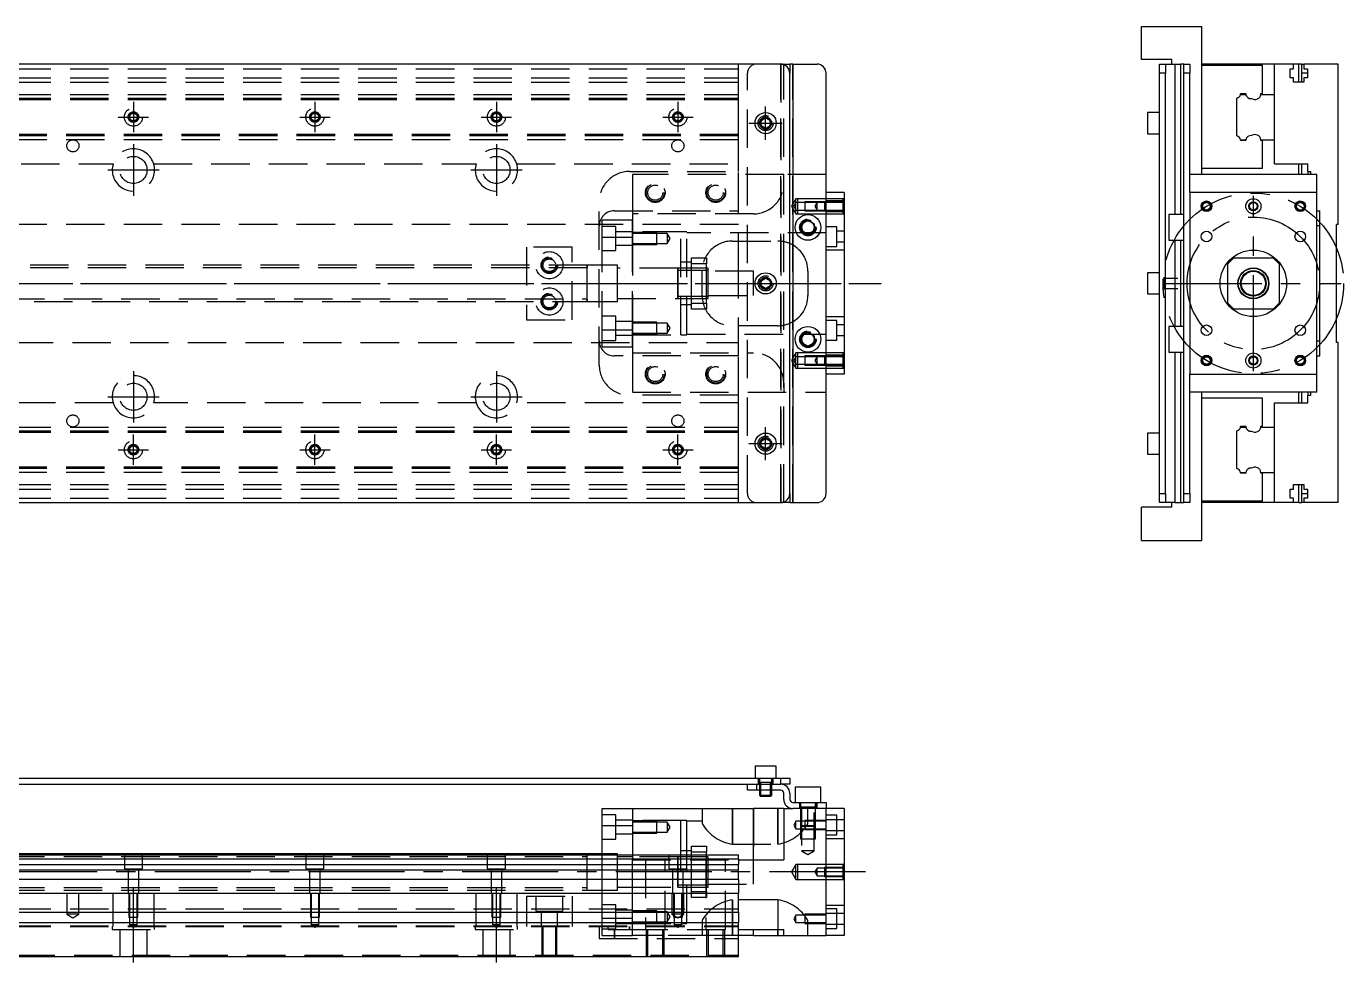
# Model space of a CAD drawing. Extents: x -14 to 857, y -277 to 87.
# Drawn here: x 421.6 to 857.1, y -224.6 to 85 of the extents above; entities that cross this region are included whole.
import ezdxf

# ---------------------------------------------------------------- set-up
doc = ezdxf.new("R2010")
doc.units = 0
doc.linetypes.add('CENTER', pattern=[50.8, 31.75, -6.35, 6.35, -6.35])
doc.linetypes.add('DASHED', pattern=[19.05, 12.7, -6.35])
doc.layers.get('0').update_dxf_attribs({"linetype": 'CONTINUOUS'})
doc.layers.add('CENTER', color=1, linetype='CENTER')

msp = doc.modelspace()

# ---------------------------------------------------------------- linework, layer by layer
at = {"color": 7, "linetype": 'CONTINUOUS'}
for p, q in [((790.25, 74), (790.25, 85)), ((790.25, 85), (810.25, 85)), ((810.25, 36), (810.25, 85)), ((671, 72.5), (3, 72.5)), ((671, 72.5), (674, 72.5)), ((674, 72.5), (674, 69.5)), ((675, 72.5), (674, 72.5)), ((675, 72.5), (675, -72.5)), ((675, 72.5), (683, 72.5)), ((800.25, 74), (790.25, 74)), ((796.25, 72.5), (798.25, 72.5)), ((796.25, 69.5), (796.25, 72.5)), ((798.25, 72.5), (798.25, 69.5)), ((798.25, 72.5), (801.25, 72.5)), ((800.25, 72.5), (800.25, 74)), ((801.25, 72.5), (801.25, 22.75)), ((801.25, 72.5), (803.25, 72.5)), ((803.25, 22.75), (803.25, 72.5)), ((804.25, 72.5), (803.25, 72.5)), ((804.25, 72.5), (806.25, 72.5)), ((804.25, 69.5), (804.25, 72.5)), ((806.25, 72.5), (806.25, 69.5)), ((834.25, 72.5), (810.25, 72.5)), ((830.25, 72), (810.25, 72)), ((830.25, 62.8), (830.25, 72)), ((840.55, 72.5), (834.25, 72.5)), ((834.25, 62.5), (834.25, 72.5)), ((839.4, 71), (840.55, 71)), ((839.4, 68), (839.4, 71)), ((842.25, 72.5), (840.55, 72.5)), ((840.55, 71), (840.55, 72.5)), ((842.25, 66.5), (842.25, 72.5)), ((843.25, 72.5), (842.25, 72.5)), ((843.25, 72.5), (843.95, 72.5)), ((843.25, 69.5), (843.25, 72.5)), ((843.95, 72.5), (843.95, 71)), ((855.25, 72.5), (843.95, 72.5)), ((843.95, 71), (845.1, 71)), ((845.1, 71), (845.1, 68)), ((855.25, 19.5), (855.25, 72.5)), ((674, -69.5), (674, 69.5)), ((686, -69.5), (686, 69.5)), ((798.25, 69.5), (796.25, 69.5)), ((796.25, -69.5), (796.25, 69.5)), ((798.25, -69.5), (798.25, 69.5)), ((806.25, 69.5), (804.25, 69.5)), ((804.25, -69.5), (804.25, 69.5)), ((806.25, 36), (806.25, 69.5)), ((840.55, 68), (839.4, 68)), ((840.55, 66.5), (840.55, 68)), ((843.95, 66.5), (840.55, 66.5)), ((845.1, 69.5), (843.25, 69.5)), ((843.25, 66.5), (843.25, 69.5)), ((843.95, 68), (843.95, 66.5)), ((845.1, 68), (843.95, 68)), ((821.75, 48.752272), (821.75, 61.247728)), ((823.002272, 62.5), (824.77668, 62.5)), ((823.047056, 62.8), (824.75, 62.8)), ((829.727372, 62.5), (834.25, 62.5)), ((829.75, 62.8), (830.25, 62.8)), ((834.25, 47.5), (834.25, 62.5)), ((834.25, 47.5), (834.25, 62.5)), ((664.5, 53.866026), (666, 54.73205)), ((664.5, 52.133974), (664.5, 53.866026)), ((666, 54.73205), (667.5, 53.866026)), ((667.5, 53.866026), (667.5, 52.133974)), ((792.25, 56.5), (792.25, 53)), ((796.25, 56.5), (792.25, 56.5)), ((792.25, 53), (792.25, 49.5)), ((666, 51.26795), (664.5, 52.133974)), ((667.5, 52.133974), (666, 51.26795)), ((792.25, 49.5), (796.25, 49.5)), ((823.002272, 47.5), (824.77668, 47.5)), ((824.75, 47.2), (823.047056, 47.2)), ((829.727372, 47.5), (834.25, 47.5)), ((830.25, 47.2), (829.75, 47.2)), ((830.25, 38), (830.25, 47.2)), ((834.25, 39.5), (834.25, 47.5)), ((834.25, 39.5), (845.25, 39.5)), ((842.25, 36), (842.25, 39.5)), ((843.25, 36), (843.25, 39.5)), ((845.25, 37), (845.25, 39.5)), ((686.005, -36), (686.005, 36)), ((806.25, 30), (806.25, 36)), ((806.25, 30), (806.25, 36)), ((848.25, 36), (806.25, 36)), ((830.25, 38), (810.25, 38)), ((845.25, 37), (846.25, 37)), ((845.25, 37), (845.25, 36)), ((846.25, 36), (846.25, 37)), ((848.25, 30), (848.25, 36)), ((692.005, 30), (686.005, 30)), ((692.005, 30), (692.005, -30)), ((806.25, 30), (806.25, -30)), ((848.25, 30), (806.25, 30)), ((848.25, -30), (848.25, 30)), ((799.25, 22.75), (799.25, 18.5)), ((804.25, 22.75), (799.25, 22.75)), ((848.25, 24), (849.25, 24)), ((849.25, -24), (849.25, 24)), ((678.005, 19.6547), (680.005, 20.809402)), ((678.005, 17.3453), (678.005, 19.6547)), ((680.005, 20.809402), (682.005, 19.6547)), ((682.005, 19.6547), (682.005, 17.3453)), ((799.25, 18.5), (799.25, 14.25)), ((849.25, 19), (848.25, 19)), ((854.75, -19.5), (854.75, 19.5)), ((855.25, 19.5), (854.75, 19.5)), ((680.005, 16.190598), (678.005, 17.3453)), ((682.005, 17.3453), (680.005, 16.190598)), ((799.25, 14.25), (804.25, 14.25)), ((801.25, 14.25), (801.25, -14.25)), ((803.25, -14.25), (803.25, 14.25)), ((820.75, 8.5), (818.75, 6.5)), ((818.75, -6.5), (818.75, 6.5)), ((820.75, 8.5), (833.75, 8.5)), ((835.75, 6.5), (833.75, 8.5)), ((835.75, 6.5), (835.75, -6.5)), ((664.505, 0.866026), (666.005, 1.73205)), ((664.505, -0.866026), (664.505, 0.866026)), ((666.005, 1.73205), (667.505, 0.866026)), ((667.505, 0.866026), (667.505, -0.866026)), ((792.25, 3.5), (792.25, 0)), ((796.25, 3.5), (792.25, 3.5)), ((792.25, 0), (792.25, -3.5)), ((797.65, 2.000006), (797.65, 1.65)), ((797.65, 2.000006), (797.65, 0)), ((797.65, 2.000006), (797.65, -2.000006)), ((797.65, 1.65), (797.65, 0)), ((798.25, 1.65), (797.65, 1.65)), ((797.65, 0), (797.65, -1.415062)), ((800.25, 1.65), (798.25, 1.65)), ((802.25, 1.65), (800.25, 1.65)), ((666.005, -1.73205), (664.505, -0.866026)), ((667.505, -0.866026), (666.005, -1.73205)), ((792.25, -3.5), (796.25, -3.5)), ((797.65, -1.415062), (797.65, -2.000006)), ((797.65, -1.65), (798.25, -1.65)), ((798.25, -1.65), (800.25, -1.65)), ((800.25, -1.65), (802.25, -1.65)), ((818.75, -6.5), (820.75, -8.5)), ((833.75, -8.5), (820.75, -8.5)), ((833.75, -8.5), (835.75, -6.5)), ((678.005, -17.3453), (680.005, -16.190598)), ((678.005, -19.6547), (678.005, -17.3453)), ((680.005, -16.190598), (682.005, -17.3453)), ((682.005, -17.3453), (682.005, -19.6547)), ((799.25, -14.25), (799.25, -18.5)), ((804.25, -14.25), (799.25, -14.25)), ((680.005, -20.809402), (678.005, -19.6547)), ((682.005, -19.6547), (680.005, -20.809402)), ((799.25, -18.5), (799.25, -22.75)), ((848.25, -19), (849.25, -19)), ((855.25, -19.5), (854.75, -19.5)), ((855.25, -72.5), (855.25, -19.5)), ((799.25, -22.75), (804.25, -22.75)), ((801.25, -22.75), (801.25, -72.5)), ((803.25, -72.5), (803.25, -22.75)), ((848.25, -24), (849.25, -24)), ((692.005, -30), (686.005, -30)), ((806.25, -36), (806.25, -30)), ((806.25, -30), (848.25, -30)), ((806.25, -36), (806.25, -30)), ((848.25, -36), (848.25, -30)), ((806.25, -69.5), (806.25, -36)), ((848.25, -36), (806.25, -36)), ((810.25, -85), (810.25, -36)), ((830.25, -38), (810.25, -38)), ((830.25, -47.2), (830.25, -38)), ((842.25, -39.5), (842.25, -36)), ((843.25, -39.5), (843.25, -36)), ((845.25, -36), (845.25, -37)), ((845.25, -37), (846.25, -37)), ((845.25, -39.5), (845.25, -37)), ((846.25, -37), (846.25, -36)), ((834.25, -39.5), (845.25, -39.5)), ((834.25, -47.5), (834.25, -39.5)), ((823.002272, -47.5), (824.77668, -47.5)), ((823.047056, -47.2), (824.75, -47.2)), ((829.727372, -47.5), (834.25, -47.5)), ((829.75, -47.2), (830.25, -47.2)), ((834.25, -62.5), (834.25, -47.5)), ((834.25, -62.5), (834.25, -47.5)), ((664.5, -52.133974), (666, -51.26795)), ((664.5, -53.866026), (664.5, -52.133974)), ((666, -51.26795), (667.5, -52.133974)), ((667.5, -52.133974), (667.5, -53.866026)), ((792.25, -49.5), (792.25, -53)), ((796.25, -49.5), (792.25, -49.5)), ((821.75, -61.247728), (821.75, -48.752272)), ((666, -54.73205), (664.5, -53.866026)), ((667.5, -53.866026), (666, -54.73205)), ((792.25, -53), (792.25, -56.5)), ((792.25, -56.5), (796.25, -56.5)), ((823.002272, -62.5), (824.77668, -62.5)), ((824.75, -62.8), (823.047056, -62.8)), ((829.727372, -62.5), (834.25, -62.5)), ((830.25, -62.8), (829.75, -62.8)), ((830.25, -72), (830.25, -62.8)), ((834.25, -72.5), (834.25, -62.5)), ((674, -69.5), (674, -72.5)), ((796.25, -69.5), (798.25, -69.5)), ((796.25, -72.5), (796.25, -69.5)), ((798.25, -69.5), (798.25, -72.5)), ((804.25, -69.5), (806.25, -69.5)), ((804.25, -72.5), (804.25, -69.5)), ((806.25, -69.5), (806.25, -72.5)), ((839.4, -68), (840.55, -68)), ((839.4, -71), (839.4, -68)), ((840.55, -66.5), (843.95, -66.5)), ((840.55, -68), (840.55, -66.5)), ((842.25, -72.5), (842.25, -66.5)), ((843.25, -69.5), (843.25, -66.5)), ((843.25, -69.5), (845.1, -69.5)), ((843.25, -72.5), (843.25, -69.5)), ((843.95, -66.5), (843.95, -68)), ((843.95, -68), (845.1, -68)), ((845.1, -68), (845.1, -71)), ((3, -72.5), (671, -72.5)), ((674, -72.5), (671, -72.5)), ((674, -72.5), (675, -72.5)), ((675, -72.5), (683, -72.5)), ((790.25, -85), (790.25, -74)), ((800.25, -74), (790.25, -74)), ((798.25, -72.5), (796.25, -72.5)), ((801.25, -72.5), (798.25, -72.5)), ((800.25, -74), (800.25, -72.5)), ((801.25, -72.5), (803.25, -72.5)), ((803.25, -72.5), (804.25, -72.5)), ((806.25, -72.5), (804.25, -72.5)), ((830.25, -72), (810.25, -72)), ((834.25, -72.5), (810.25, -72.5)), ((840.55, -72.5), (834.25, -72.5)), ((840.55, -71), (839.4, -71)), ((840.55, -72.5), (840.55, -71)), ((842.25, -72.5), (840.55, -72.5)), ((842.25, -72.5), (843.25, -72.5)), ((843.95, -72.5), (843.25, -72.5)), ((843.95, -71), (843.95, -72.5)), ((845.1, -71), (843.95, -71)), ((855.25, -72.5), (843.95, -72.5)), ((790.25, -85), (810.25, -85)), ((669.5, -159.63), (662.5, -159.63)), ((662.5, -159.63), (662.5, -163.63)), ((669.5, -163.63), (669.5, -159.63)), ((387, -163.63), (671, -163.63)), ((671, -165.63), (671, -163.63)), ((671, -163.63), (674, -163.63)), ((674, -163.63), (674, -165.63)), ((387, -165.63), (663, -165.63)), ((660, -167.63), (660, -165.63)), ((663, -167.63), (660, -167.63)), ((663, -165.63), (671, -165.63)), ((663, -165.63), (663, -167.63)), ((663, -165.63), (671, -165.63)), ((671, -167.63), (663, -167.63)), ((664, -167.63), (664, -169.28)), ((664, -169.28), (668, -169.28)), ((664, -169.28), (664.35, -169.63)), ((664.35, -167.63), (664.35, -169.63)), ((667.65, -169.63), (664.35, -169.63)), ((667.65, -169.63), (667.65, -167.63)), ((667.65, -169.63), (668, -169.28)), ((668, -169.28), (668, -167.63)), ((674, -165.63), (671, -165.63)), ((672, -170.63), (672, -168.63)), ((674, -168.63), (674, -170.63)), ((684.25, -166.63), (675.75, -166.63)), ((675.75, -166.63), (675.75, -171.63)), ((684.25, -171.63), (684.25, -166.63)), ((612, -179.30029), (612, -173.63)), ((612, -173.63), (622, -173.63)), ((622, -173.63), (662, -173.63)), ((622, -173.63), (622, -189.13)), ((662, -190.63), (662, -173.63)), ((672, -173.63), (662, -173.63)), ((672, -173.63), (675, -173.63)), ((672, -173.63), (672, -190.63)), ((675, -171.63), (683, -171.63)), ((683, -173.63), (675, -173.63)), ((683, -173.63), (683, -171.63)), ((683, -171.63), (686, -171.63)), ((686, -173.63), (683, -173.63)), ((686, -171.63), (686, -173.63)), ((692, -173.63), (686, -173.63)), ((686, -215.63), (686, -173.63)), ((692, -173.63), (692, -215.63)), ((612, -179.30029), (622, -179.30029)), ((612, -189.13), (612, -179.30029)), ((607, -188.63), (382.5, -188.63)), ((657, -189.13), (382.5, -189.13)), ((657, -190.382272), (382.5, -190.382272)), ((607, -189.128756), (607, -188.63)), ((612, -188.63), (607, -188.63)), ((637, -194.63), (637, -189.629994)), ((637, -199.630006), (637, -189.629994)), ((637, -190.38), (637, -190.63)), ((638, -190.38), (637, -190.38)), ((637, -190.63), (637, -198.88)), ((641.5, -190.38), (638, -190.38)), ((646.5, -190.38), (641.5, -190.38)), ((647, -190.38), (646.5, -190.38)), ((657, -190.382272), (657, -189.13)), ((657, -190.382272), (657, -192.15668)), ((657, -190.63), (672, -190.63)), ((382.5, -192.15668), (657, -192.15668)), ((657, -194.053076), (382.5, -194.053076)), ((657, -194.053076), (657, -192.15668)), ((657, -197.107372), (657, -194.053076)), ((657, -197.107372), (382.5, -197.107372)), ((637, -199.630006), (637, -198.88)), ((637, -198.88), (647, -198.88)), ((657, -197.107372), (657, -201.63)), ((17, -201.63), (657, -201.63)), ((657, -207.93), (657, -201.63)), ((17, -207.93), (657, -207.93)), ((657, -207.93), (657, -211.33)), ((17, -211.33), (657, -211.33)), ((657, -222.63), (657, -211.33)), ((657, -213.63), (672, -213.63)), ((662, -215.63), (657, -215.63)), ((662, -215.63), (662, -213.63)), ((662, -215.63), (672, -215.63)), ((672, -215.63), (672, -213.63)), ((672, -215.63), (686, -215.63)), ((692, -215.63), (686, -215.63)), ((17, -222.63), (657, -222.63))]:
    msp.add_line(p, q, dxfattribs=at)
at = {"color": 3, "linetype": 'DASHED'}
for p, q in [((17, 71), (657, 71)), ((657, 62.5), (657, 72.5)), ((671, -72.5), (671, 72.5)), ((671, 72.5), (671, -72.5)), ((672, -72.5), (672, 72.5)), ((675, -72.5), (675, 72.5)), ((17, 68), (657, 68)), ((17, 66.5), (657, 66.5)), ((660, -69.5), (660, 69.5)), ((17, 62.5), (657, 62.5)), ((17, 61.247728), (657, 61.247728)), ((17, 61.1147), (657, 61.1147)), ((17, 61.1), (657, 61.1)), ((657, 61.247728), (657, 62.5)), ((657, 48.752272), (657, 61.247728)), ((17, 60.8), (657, 60.8)), ((664, 53), (664.030168, 53.346066)), ((657, 49.2), (17, 49.2)), ((657, 48.9), (17, 48.9)), ((657, 48.8853), (17, 48.8853)), ((657, 48.752272), (17, 48.752272)), ((657, 47.5), (657, 48.752272)), ((657, 47.5), (17, 47.5)), ((657, 39.5), (657, 47.5)), ((343.708204, 39.5), (450.291796, 39.5)), ((463.708204, 39.5), (570.291796, 39.5)), ((583.708204, 39.5), (657, 39.5)), ((657, 37), (657, 39.5)), ((621.005, 37), (657.005, 37)), ((622.005, 36), (622.005, 23)), ((672.005, 36), (622.005, 36)), ((657.005, 24), (657.005, 37)), ((686.005, 36), (672.005, 36)), ((672.005, 33), (672.005, 36)), ((611.005, -27), (611.005, 27)), ((676.005, 28), (674.561624, 25.5)), ((676.005, 26.75), (675.283312, 25.5)), ((676.005, 26.75), (676.005, 28)), ((676.505, 28), (676.005, 28)), ((676.005, 24.25), (676.005, 26.75)), ((679.005, 26.75), (676.005, 26.75)), ((676.505, 28), (676.505, 23)), ((686.005, 28), (676.505, 28)), ((679.005, 26.999994), (679.005, 24.000006)), ((686.005, 26.999994), (679.005, 26.999994)), ((686.005, 26.75), (679.005, 26.75)), ((683.005, 26.75), (682.283312, 25.5)), ((683.005, 24.25), (683.005, 26.75)), ((685.505, 26.999994), (685.505, 24.000006)), ((691.505, 28), (686.005, 28)), ((692.005, 27.25), (686.005, 27.25)), ((691.505, 26.999994), (686.005, 26.999994)), ((691.505, 26.75), (686.005, 26.75)), ((691.505, 28), (691.505, 23)), ((692.005, 28), (691.505, 28)), ((616.005, 24), (657.005, 24)), ((622.005, 23), (622.005, 15.32971)), ((662.005, 23), (622.005, 23)), ((657.005, 4), (657.005, 24)), ((674.561624, 25.5), (676.005, 23)), ((675.283312, 25.5), (676.005, 24.25)), ((676.005, 23), (676.005, 24.25)), ((676.005, 24.25), (679.005, 24.25)), ((676.005, 23), (676.505, 23)), ((676.505, 23), (686.005, 23)), ((679.005, 24.25), (686.005, 24.25)), ((679.005, 24.000006), (686.005, 24.000006)), ((682.283312, 25.5), (683.005, 24.25)), ((686.005, 24.25), (691.505, 24.25)), ((686.005, 24.000006), (691.505, 24.000006)), ((686.005, 23.75), (692.005, 23.75)), ((686.005, 23), (691.505, 23)), ((691.505, 23), (692.005, 23)), ((657, 19.5), (93.969694, 19.5)), ((612.005, 21), (622.005, 21)), ((612.005, 15.32971), (612.005, 21)), ((616.505, 18.849242), (612.005, 18.849242)), ((616.505, 10.849242), (616.505, 18.849242)), ((622.005, 15.32971), (622.005, 21)), ((682.488582, 18.786038), (682.505, 18.5)), ((689.505, 18.75), (686.005, 18.75)), ((689.505, 12.25), (689.505, 18.75)), ((612.005, 15.32971), (622.005, 15.32971)), ((612.005, -15.32971), (612.005, 15.32971)), ((622.005, 17.099242), (616.505, 17.099242)), ((638.005, 17), (622.005, 17)), ((638.005, 17), (622.005, 17)), ((630.005, 16.849238), (622.005, 16.849238)), ((630.005, 16.499242), (622.005, 16.499242)), ((622.005, -15.32971), (622.005, 15.32971)), ((622.005, 15.32971), (622.005, -15.32971)), ((622.005, 13.199242), (630.005, 13.199242)), ((630.005, 12.849248), (630.005, 16.849238)), ((633.505, 16.499242), (630.005, 16.499242)), ((630.005, 13.199242), (633.505, 13.199242)), ((633.505, 16.499242), (633.505, 13.199242)), ((634.457628, 14.849242), (633.505, 16.499242)), ((633.505, 13.199242), (634.457628, 14.849242)), ((638.005, -17), (638.005, 17)), ((640.005, 17), (638.005, 17)), ((640.005, -17), (640.005, 17)), ((686.005, 16.75), (640.005, 16.75)), ((655.005, 14), (670.005, 14)), ((692.005, 17.25), (689.505, 17.25)), ((689.505, 13.75), (692.005, 13.75)), ((602, 12), (587, 12)), ((587, 12), (587, -12)), ((602, -12), (602, 12)), ((612.005, 10.849242), (616.505, 10.849242)), ((616.505, 12.599242), (622.005, 12.599242)), ((622.005, 12.849248), (630.005, 12.849248)), ((686.005, 12.25), (689.505, 12.25)), ((692.005, 11), (686.005, 11)), ((607, 5.125), (72, 5.125)), ((607.005, 6), (367, 6)), ((607.005, -5.999164), (607.005, 6)), ((607.005, 6), (607.005, 5.325218)), ((617.005, 6), (607.005, 6)), ((617.005, -6), (617.005, 6)), ((637, 5), (617.005, 5)), ((637.01, 5), (617.005, 5)), ((637.01, 5), (637, 5)), ((646.505, 5), (637, 5)), ((637.005, -5.000006), (637.005, 5.000006)), ((637.005, 4.25), (637.005, 5.000006)), ((637.005, 4.43509), (637.005, 5)), ((637.005, 5), (637.005, 4.435078)), ((637.005, 4.435078), (637.005, -4.435962)), ((646.505, 5), (637.01, 5)), ((641.505, 7), (638.005, 7)), ((641.505, 8.5), (646.505, 8.5)), ((641.505, 6.5), (641.505, 8.5)), ((641.505, -6.5), (641.505, 6.5)), ((646.505, 6.5), (641.505, 6.5)), ((646.505, 8.5), (646.505, 6.5)), ((646.505, -6.5), (646.505, 6.5)), ((647.005, 5), (646.505, 5)), ((647.005, 0), (647.005, 5)), ((637.005, 4.25), (637.005, -4.25)), ((647.005, 4.25), (637.005, 4.25)), ((645.005, -4), (645.005, 4)), ((662.005, 4), (647.005, 4)), ((647.005, -5), (647.005, 0)), ((657.005, -4), (657.005, 4)), ((662.005, 0), (662.005, 4)), ((662.005, -4), (662.005, 0)), ((664.005, 0), (664.028172, 0.30356)), ((680.005, 4), (680.005, -4)), ((637.005, -5.000006), (637.005, -4.25)), ((637.005, -4.25), (647.005, -4.25)), ((647.005, -4), (662.005, -4)), ((657.005, -24), (657.005, -4)), ((72, -5.125), (607, -5.125)), ((367, -6), (607.005, -6)), ((607, -6), (617.005, -6)), ((607.005, -5.326228), (607.005, -6)), ((607.005, -6), (607.005, -5.999164)), ((617.005, -5), (637, -5)), ((617.005, -5), (637.01, -5)), ((637, -5), (637.01, -5)), ((637, -5), (646.505, -5)), ((637.005, -5), (637.005, -4.435962)), ((637.005, -4.435962), (637.005, -5)), ((637.01, -5), (646.505, -5)), ((638.005, -7), (641.505, -7)), ((641.505, -6.5), (646.505, -6.5)), ((641.505, -8.5), (641.505, -6.5)), ((646.505, -8.5), (641.505, -8.5)), ((646.505, -5), (647.005, -5)), ((646.505, -6.5), (646.505, -8.5)), ((587, -12), (602, -12)), ((616.505, -10.849242), (612.005, -10.849242)), ((616.505, -18.849242), (616.505, -10.849242)), ((622.005, -12.599242), (616.505, -12.599242)), ((630.005, -12.849248), (622.005, -12.849248)), ((630.005, -16.849238), (630.005, -12.849248)), ((686.005, -11), (692.005, -11)), ((689.505, -12.25), (686.005, -12.25)), ((689.505, -18.75), (689.505, -12.25)), ((612.005, -15.32971), (622.005, -15.32971)), ((612.005, -21), (612.005, -15.32971)), ((616.505, -17.099242), (622.005, -17.099242)), ((630.005, -13.199242), (622.005, -13.199242)), ((622.005, -21), (622.005, -15.32971)), ((622.005, -15.32971), (622.005, -23)), ((622.005, -16.499242), (630.005, -16.499242)), ((622.005, -16.849238), (630.005, -16.849238)), ((622.005, -17), (638.005, -17)), ((622.005, -17), (638.005, -17)), ((633.505, -13.199242), (630.005, -13.199242)), ((630.005, -16.499242), (633.505, -16.499242)), ((633.505, -13.199242), (633.505, -16.499242)), ((634.457628, -14.849242), (633.505, -13.199242)), ((633.505, -16.499242), (634.457628, -14.849242)), ((638.005, -17), (640.005, -17)), ((640.005, -16.75), (686.005, -16.75)), ((670.005, -14), (655.005, -14)), ((692.005, -13.75), (689.505, -13.75)), ((689.505, -17.25), (692.005, -17.25)), ((93.969694, -19.5), (657, -19.5)), ((612.005, -18.849242), (616.505, -18.849242)), ((612.005, -21), (622.005, -21)), ((682.488582, -18.213962), (682.505, -18.5)), ((686.005, -18.75), (689.505, -18.75)), ((657.005, -24), (616.005, -24)), ((622.005, -23), (662.005, -23)), ((622.005, -23), (622.005, -36)), ((657.005, -37), (657.005, -24)), ((676.005, -23), (674.561624, -25.5)), ((674.561624, -25.5), (676.005, -28)), ((676.005, -24.25), (675.283312, -25.5)), ((675.283312, -25.5), (676.005, -26.75)), ((676.005, -24.25), (676.005, -23)), ((676.505, -23), (676.005, -23)), ((676.005, -26.75), (676.005, -24.25)), ((679.005, -24.25), (676.005, -24.25)), ((676.505, -23), (676.505, -28)), ((686.005, -23), (676.505, -23)), ((679.005, -24.000006), (679.005, -26.999994)), ((686.005, -24.000006), (679.005, -24.000006)), ((686.005, -24.25), (679.005, -24.25)), ((683.005, -24.25), (682.283312, -25.5)), ((682.283312, -25.5), (683.005, -26.75)), ((683.005, -26.75), (683.005, -24.25)), ((685.505, -24.000006), (685.505, -26.999994)), ((691.505, -23), (686.005, -23)), ((692.005, -23.75), (686.005, -23.75)), ((691.505, -24.000006), (686.005, -24.000006)), ((691.505, -24.25), (686.005, -24.25)), ((691.505, -23), (691.505, -28)), ((692.005, -23), (691.505, -23)), ((676.005, -28), (676.005, -26.75)), ((676.005, -26.75), (679.005, -26.75)), ((676.005, -28), (676.505, -28)), ((676.505, -28), (686.005, -28)), ((679.005, -26.75), (686.005, -26.75)), ((679.005, -26.999994), (686.005, -26.999994)), ((686.005, -26.75), (691.505, -26.75)), ((686.005, -26.999994), (691.505, -26.999994)), ((686.005, -27.25), (692.005, -27.25)), ((686.005, -28), (691.505, -28)), ((691.505, -28), (692.005, -28)), ((672.005, -33), (672.005, -36)), ((657.005, -37), (621.005, -37)), ((622.005, -36), (686.005, -36)), ((657, -39.5), (657, -37)), ((450.291796, -39.5), (343.708204, -39.5)), ((570.291796, -39.5), (463.708204, -39.5)), ((657, -39.5), (583.708204, -39.5)), ((657, -47.5), (657, -39.5)), ((17, -47.5), (657, -47.5)), ((657, -48.752272), (657, -47.5)), ((17, -48.752272), (657, -48.752272)), ((17, -48.8853), (657, -48.8853)), ((17, -48.9), (657, -48.9)), ((17, -49.2), (657, -49.2)), ((657, -61.247728), (657, -48.752272)), ((667.973226, -52.673844), (668, -53)), ((657, -60.8), (17, -60.8)), ((657, -61.1), (17, -61.1)), ((657, -61.1147), (17, -61.1147)), ((657, -61.247728), (17, -61.247728)), ((657, -62.5), (17, -62.5)), ((657, -62.5), (657, -61.247728)), ((657, -72.5), (657, -62.5)), ((17, -66.5), (657, -66.5)), ((17, -68), (657, -68)), ((17, -71), (657, -71)), ((663.5, -163.63), (663.5, -165.63)), ((668.000006, -165.03), (663.999994, -165.03)), ((664, -163.63), (664, -167.63)), ((664.35, -165.03), (664.35, -167.63)), ((667.65, -167.63), (667.65, -165.03)), ((668, -167.63), (668, -163.63)), ((668.5, -165.63), (668.5, -163.63)), ((664.000006, -165.63), (664.000006, -167.63)), ((667.999994, -167.63), (667.999994, -165.63)), ((645, -173.63), (645, -178.364622)), ((655, -185.434212), (655, -173.63)), ((655, -173.63), (655, -185.434212)), ((662, -173.63), (662, -190.63)), ((670, -173.63), (670, -185.434212)), ((670, -185.434212), (670, -173.63)), ((677.25, -171.63), (677.25, -173.63)), ((682.500006, -173.23), (677.499994, -173.23)), ((677.500006, -171.63), (677.500006, -183.63)), ((677.9, -173.23), (677.9, -187.63)), ((680, -178.364622), (680, -173.63)), ((682.1, -187.63), (682.1, -173.23)), ((682.499994, -183.63), (682.499994, -171.63)), ((682.75, -173.63), (682.75, -171.63)), ((616.5, -175.780758), (612, -175.780758)), ((616.5, -183.780758), (616.5, -175.780758)), ((622, -177.530758), (616.5, -177.530758)), ((638, -177.63), (622, -177.63)), ((630, -177.780762), (622, -177.780762)), ((630, -178.130758), (622, -178.130758)), ((630, -181.780752), (630, -177.780762)), ((633.5, -178.130758), (630, -178.130758)), ((633.5, -178.130758), (633.5, -181.430758)), ((634.452628, -179.780758), (633.5, -178.130758)), ((638, -189.13), (638, -177.63)), ((640, -177.63), (638, -177.63)), ((640, -189.13), (640, -177.63)), ((645, -177.88), (640, -177.88)), ((645, -178.364622), (645.03311, -178.586202)), ((676, -177.88), (675.278312, -179.13)), ((676, -180.38), (676, -177.88)), ((679, -177.88), (676, -177.88)), ((679, -177.630006), (679, -180.629994)), ((686, -177.630006), (679, -177.630006)), ((686, -177.88), (679, -177.88)), ((679.9594, -178.612522), (680, -178.364622)), ((689.5, -175.88), (686, -175.88)), ((692, -177.38), (686, -177.38)), ((689.5, -182.38), (689.5, -175.88)), ((616.5, -182.030758), (622, -182.030758)), ((622, -181.430758), (630, -181.430758)), ((622, -181.780752), (630, -181.780752)), ((630, -181.430758), (633.5, -181.430758)), ((633.5, -181.430758), (634.452628, -179.780758)), ((645.03311, -178.586202), (645.13006, -178.84654)), ((675.278312, -179.13), (676, -180.38)), ((676, -180.38), (679, -180.38)), ((677.5, -179.23), (679, -179.23)), ((677.5, -179.23), (677.9, -179.63)), ((679, -179.63), (677.9, -179.63)), ((679, -179.23), (682.5, -179.23)), ((682.1, -179.63), (679, -179.63)), ((679, -180.38), (686, -180.38)), ((679, -180.629994), (686, -180.629994)), ((679.840926, -178.907602), (679.9594, -178.612522)), ((682.1, -179.63), (682.5, -179.23)), ((686, -180.88), (692, -180.88)), ((686, -182.38), (689.5, -182.38)), ((612, -183.780758), (616.5, -183.780758)), ((641.5, -186.13), (646.5, -186.13)), ((641.5, -188.13), (641.5, -186.13)), ((646.5, -186.13), (646.5, -188.13)), ((655, -185.434212), (670, -185.434212)), ((677.500006, -183.63), (682.499994, -183.63)), ((692, -183.63), (686, -183.63)), ((72, -189.505), (607, -189.505)), ((454, -189.13), (454, -193.63)), ((460, -193.63), (460, -189.13)), ((514, -189.13), (514, -193.63)), ((520, -193.63), (520, -189.13)), ((574, -189.13), (574, -193.63)), ((580, -193.63), (580, -189.13)), ((607, -188.63), (607, -189.304782)), ((607, -194.429962), (607, -189.128756)), ((617, -188.63), (612, -188.63)), ((612, -201.63), (612, -189.13)), ((617, -189.13), (617, -188.63)), ((617, -194.63), (617, -189.13)), ((622, -189.63), (617, -189.63)), ((622, -189.13), (622, -190.63)), ((637.005, -189.63), (622, -189.63)), ((622, -190.63), (657, -190.63)), ((622, -201.63), (622, -190.63)), ((626.25, -190.63), (626.25, -213.63)), ((632.75, -213.63), (632.75, -190.63)), ((634, -189.13), (634, -193.63)), ((638, -189.63), (636.995, -189.63)), ((637, -189.63), (637, -190.194922)), ((637, -190.19491), (637, -189.63)), ((637, -190.194922), (637, -190.629226)), ((637, -190.629226), (637, -194.429974)), ((641.5, -187.63), (638, -187.63)), ((638, -190.63), (638, -189.13)), ((641.5, -189.63), (638, -189.63)), ((638, -194.63), (638, -190.63)), ((640, -193.63), (640, -189.13)), ((640, -193.63), (640, -189.13)), ((646.5, -188.13), (641.5, -188.13)), ((641.5, -189.13), (641.5, -188.13)), ((641.5, -190.63), (641.5, -189.13)), ((646.5, -189.63), (641.5, -189.63)), ((641.5, -201.13), (641.5, -190.63)), ((646.25, -190.63), (646.25, -213.63)), ((646.5, -189.13), (646.5, -188.13)), ((646.5, -190.63), (646.5, -189.13)), ((647, -189.63), (646.5, -189.63)), ((646.5, -201.13), (646.5, -190.63)), ((647, -190.63), (647, -189.63)), ((647, -199.63), (647, -190.63)), ((652.75, -213.63), (652.75, -190.63)), ((662, -198.63), (662, -190.63)), ((680, -187.63), (677.9, -187.63)), ((677.9, -187.63), (680, -188.842436)), ((682.1, -187.63), (680, -187.63)), ((680, -188.842436), (682.1, -187.63)), ((454, -193.63), (460, -193.63)), ((455.25, -193.63), (455.25, -201.63)), ((458.75, -201.63), (458.75, -193.63)), ((514, -193.63), (520, -193.63)), ((515.25, -193.63), (515.25, -201.63)), ((518.75, -201.63), (518.75, -193.63)), ((574, -193.63), (580, -193.63)), ((575.25, -193.63), (575.25, -201.63)), ((578.75, -201.63), (578.75, -193.63)), ((607, -200.629164), (607, -194.429962)), ((617, -200.63), (617, -194.63)), ((634, -193.63), (640, -193.63)), ((635.25, -193.63), (635.25, -201.63)), ((637, -194.429974), (637, -199.065962)), ((638.75, -201.63), (638.75, -193.63)), ((640, -194.63), (640, -193.63)), ((640, -211.63), (640, -194.63)), ((676, -192.13), (674.556624, -194.63)), ((674.556624, -194.63), (676, -197.13)), ((676, -197.13), (676, -192.13)), ((676.5, -192.13), (676, -192.13)), ((676.5, -192.13), (676.5, -197.13)), ((686, -192.13), (676.5, -192.13)), ((683, -193.38), (682.278312, -194.63)), ((682.278312, -194.63), (683, -195.88)), ((683, -195.88), (683, -193.38)), ((685.5, -193.38), (683, -193.38)), ((683, -195.88), (685.5, -195.88)), ((685.5, -193.130006), (685.5, -196.129994)), ((686, -193.130006), (685.5, -193.130006)), ((691.5, -193.38), (685.5, -193.38)), ((685.5, -195.88), (691.5, -195.88)), ((691.5, -192.13), (686, -192.13)), ((691.5, -193.130006), (686, -193.130006)), ((691.5, -192.13), (691.5, -197.13)), ((692, -192.13), (691.5, -192.13)), ((72, -199.755), (607, -199.755)), ((617, -199.63), (622, -199.63)), ((622, -199.63), (637.005, -199.63)), ((636.995, -199.63), (646.5, -199.63)), ((637, -199.63), (637, -199.065962)), ((637, -199.065962), (637, -199.63)), ((637.005, -199.63), (646.5, -199.63)), ((646.5, -199.63), (647, -199.63)), ((647, -198.63), (662, -198.63)), ((676, -197.13), (676.5, -197.13)), ((676.5, -197.13), (686, -197.13)), ((685.5, -196.129994), (686, -196.129994)), ((686, -196.129994), (691.5, -196.129994)), ((686, -197.13), (691.5, -197.13)), ((691.5, -197.13), (692, -197.13)), ((72, -200.63), (607, -200.63)), ((435, -201.63), (435, -208.63)), ((439, -208.63), (439, -201.63)), ((450.291796, -212.63), (450.291796, -201.63)), ((455.500006, -201.63), (455.500006, -207.93)), ((455.75, -201.63), (455.75, -209.63)), ((458.25, -209.63), (458.25, -201.63)), ((458.499994, -207.93), (458.499994, -201.63)), ((463.708204, -201.63), (463.708204, -212.63)), ((515.500006, -201.63), (515.500006, -207.93)), ((515.75, -201.63), (515.75, -209.63)), ((518.25, -209.63), (518.25, -201.63)), ((518.499994, -207.93), (518.499994, -201.63)), ((570.291796, -212.63), (570.291796, -201.63)), ((575.500006, -201.63), (575.500006, -207.93)), ((575.75, -201.63), (575.75, -209.63)), ((578.25, -209.63), (578.25, -201.63)), ((578.499994, -207.93), (578.499994, -201.63)), ((583.708204, -201.63), (583.708204, -212.63)), ((587, -202.63), (602, -202.63)), ((587, -202.63), (587, -207.93)), ((590, -202.63), (590, -207.63)), ((599, -207.63), (599, -202.63)), ((602, -202.63), (602, -207.93)), ((607, -200.63), (612, -200.63)), ((612, -200.63), (617, -200.63)), ((612, -207.93), (612, -201.63)), ((622, -207.93), (622, -201.63)), ((635, -201.63), (635, -208.63)), ((635.500006, -201.63), (635.500006, -207.93)), ((635.75, -201.63), (635.75, -209.63)), ((638.25, -209.63), (638.25, -201.63)), ((638.499994, -207.93), (638.499994, -201.63)), ((639, -208.63), (639, -201.63)), ((641.5, -201.13), (646.5, -201.13)), ((641.5, -203.13), (641.5, -201.13)), ((646.5, -203.13), (641.5, -203.13)), ((646.5, -201.13), (646.5, -203.13)), ((670, -203.825788), (655, -203.825788)), ((655, -215.63), (655, -203.825788)), ((655, -203.825788), (655, -211.33)), ((670, -203.825788), (670, -215.63)), ((17, -206.78), (657, -206.78)), ((439, -208.63), (435, -208.63)), ((435, -208.63), (437, -209.7847)), ((437, -209.7847), (439, -208.63)), ((455.500006, -207.93), (455.500006, -209.63)), ((458.499994, -209.63), (458.499994, -207.93)), ((515.500006, -207.93), (515.500006, -209.63)), ((518.499994, -209.63), (518.499994, -207.93)), ((575.500006, -207.93), (575.500006, -209.63)), ((578.499994, -209.63), (578.499994, -207.93)), ((587, -207.93), (587, -211.33)), ((590, -207.63), (599, -207.63)), ((591.75, -207.63), (591.75, -212.63)), ((597.25, -212.63), (597.25, -207.63)), ((602, -207.93), (602, -211.33)), ((616.5, -205.479242), (612, -205.479242)), ((612, -209.95971), (612, -207.93)), ((616.5, -213.479242), (616.5, -205.479242)), ((622, -207.229242), (616.5, -207.229242)), ((630, -207.479248), (622, -207.479248)), ((630, -207.829242), (622, -207.829242)), ((622, -211.33), (622, -207.93)), ((630, -211.33), (630, -207.479248)), ((633.5, -207.829242), (630, -207.829242)), ((633.5, -207.829242), (633.5, -211.129242)), ((634.452628, -209.479242), (633.5, -207.829242)), ((639, -208.63), (635, -208.63)), ((635, -208.63), (637, -209.7847)), ((635.500006, -207.93), (635.500006, -209.63)), ((637, -209.7847), (639, -208.63)), ((638.499994, -209.63), (638.499994, -207.93)), ((676, -208.88), (675.278312, -210.13)), ((676, -211.38), (676, -208.88)), ((679, -208.88), (676, -208.88)), ((679, -208.630006), (679, -211.629994)), ((686, -208.630006), (679, -208.630006)), ((686, -208.88), (679, -208.88)), ((686, -205.63), (692, -205.63)), ((689.5, -206.88), (686, -206.88)), ((692, -208.38), (686, -208.38)), ((689.5, -213.38), (689.5, -206.88)), ((17, -212.48), (657, -212.48)), ((17, -212.63), (657, -212.63)), ((450, -212.63), (450, -213.63)), ((455.500006, -209.63), (458.499994, -209.63)), ((455.75, -209.63), (455.75, -212.13)), ((458.25, -212.13), (455.75, -212.13)), ((455.75, -212.13), (457, -212.851688)), ((457, -212.851688), (458.25, -212.13)), ((458.25, -212.13), (458.25, -209.63)), ((464, -213.63), (464, -212.63)), ((515.500006, -209.63), (518.499994, -209.63)), ((515.75, -209.63), (515.75, -212.13)), ((518.25, -212.13), (515.75, -212.13)), ((515.75, -212.13), (517, -212.851688)), ((517, -212.851688), (518.25, -212.13)), ((518.25, -212.13), (518.25, -209.63)), ((570, -212.63), (570, -213.63)), ((575.500006, -209.63), (578.499994, -209.63)), ((575.75, -209.63), (575.75, -212.13)), ((578.25, -212.13), (575.75, -212.13)), ((575.75, -212.13), (577, -212.851688)), ((577, -212.851688), (578.25, -212.13)), ((578.25, -212.13), (578.25, -209.63)), ((584, -213.63), (584, -212.63)), ((587, -211.33), (587, -212.63)), ((592.000006, -212.63), (592.000006, -222.13)), ((592.4, -212.63), (592.4, -222.13)), ((596.6, -222.13), (596.6, -212.63)), ((596.999994, -222.13), (596.999994, -212.63)), ((602, -211.33), (602, -212.63)), ((611, -212.63), (611, -213.63)), ((612, -209.95971), (622, -209.95971)), ((612, -211.33), (612, -209.95971)), ((612, -212.63), (612, -211.33)), ((612, -215.63), (612, -212.63)), ((614, -213.63), (614, -212.63)), ((616.5, -211.729242), (622, -211.729242)), ((621, -213.63), (621, -212.63)), ((621, -212.63), (621, -213.63)), ((622, -211.129242), (630, -211.129242)), ((622, -213.63), (622, -211.33)), ((622, -211.479238), (630, -211.479238)), ((622, -211.63), (638, -211.63)), ((630, -211.129242), (633.5, -211.129242)), ((630, -211.479238), (630, -211.33)), ((633.5, -211.129242), (634.452628, -209.479242)), ((635.500006, -209.63), (638.499994, -209.63)), ((635.75, -209.63), (635.75, -212.13)), ((638.25, -212.13), (635.75, -212.13)), ((635.75, -212.13), (637, -212.851688)), ((637, -212.851688), (638.25, -212.13)), ((638, -211.63), (640, -211.63)), ((638.25, -212.13), (638.25, -209.63)), ((640, -211.38), (645, -211.38)), ((645.0406, -210.647478), (645, -210.895378)), ((645, -210.895378), (645, -215.63)), ((645.159074, -210.352398), (645.0406, -210.647478)), ((655, -211.33), (655, -213.63)), ((675.278312, -210.13), (676, -211.38)), ((676, -211.38), (679, -211.38)), ((679, -211.38), (686, -211.38)), ((679, -211.629994), (686, -211.629994)), ((679.96689, -210.673798), (679.86994, -210.41346)), ((680, -210.895378), (679.96689, -210.673798)), ((680, -215.63), (680, -210.895378)), ((686, -211.88), (692, -211.88)), ((686, -213.38), (689.5, -213.38)), ((450, -213.63), (464, -213.63)), ((452.5, -213.63), (452.5, -222.63)), ((461.5, -222.63), (461.5, -213.63)), ((570, -213.63), (584, -213.63)), ((572.5, -213.63), (572.5, -222.63)), ((581.5, -222.63), (581.5, -213.63)), ((611, -213.63), (611, -216.63)), ((611, -216.63), (657, -216.63)), ((612, -213.479242), (616.5, -213.479242)), ((612, -215.63), (622, -215.63)), ((614, -213.63), (621, -213.63)), ((616, -216.63), (616, -213.63)), ((616, -213.63), (616, -215.63)), ((616, -215.63), (616, -216.63)), ((621, -213.63), (657, -213.63)), ((622, -215.63), (622, -213.63)), ((626.500006, -215.63), (622, -215.63)), ((626.500006, -213.63), (626.500006, -222.63)), ((632.499994, -215.63), (626.500006, -215.63)), ((627, -213.63), (627, -222.63)), ((632, -222.63), (632, -213.63)), ((632.499994, -222.63), (632.499994, -213.63)), ((646.500006, -215.63), (632.499994, -215.63)), ((646.500006, -213.63), (646.500006, -222.63)), ((652.499994, -215.63), (646.500006, -215.63)), ((647, -213.63), (647, -222.63)), ((652, -222.63), (652, -213.63)), ((652.499994, -222.63), (652.499994, -213.63)), ((657, -215.63), (652.499994, -215.63)), ((655, -213.63), (655, -215.63)), ((670, -215.63), (670, -213.63)), ((94.499994, -222.13), (657, -222.13))]:
    msp.add_line(p, q, dxfattribs=at)
at = {"color": 1, "linetype": 'CENTER'}
for p, q in [((666, 47.5), (666, 58.5)), ((660.5, 53), (671.5, 53)), ((827.25, -29), (827.25, 29)), ((798.25, 0), (856.25, 0)), ((666, -58.5), (666, -47.5)), ((660.5, -53), (671.5, -53))]:
    msp.add_line(p, q, dxfattribs=at)
at = {"color": 3, "linetype": 'DASHED'}
for centre, radius in [((457, 55), 3), ((457, 55), 1.75), ((517, 55), 3), ((517, 55), 1.75), ((577, 55), 3), ((577, 55), 1.75), ((637, 55), 3), ((637, 55), 1.75), ((457, 55), 1.5), ((457, 55), 1.25), ((517, 55), 1.5), ((517, 55), 1.25), ((577, 55), 1.5), ((577, 55), 1.25), ((637, 55), 1.5), ((637, 55), 1.25), ((666, 53), 2.5), ((666, 53), 2), ((437, 45.5), 2), ((637, 45.5), 2), ((457, 37.5), 4.5), ((577, 37.5), 4.5), ((629.505, 30), 3.25), ((629.505, 30), 3), ((629.505, 30), 2.5), ((649.505, 30), 3.25), ((649.505, 30), 3), ((649.505, 30), 2.5), ((680.005, 18.5), 2.75), ((680.005, 18.5), 2.5), ((594.5, 6), 4.5), ((594.5, 6), 2.75), ((594.5, 6), 2.5), ((594.5, 6), 2.1), ((666.005, 0), 2.5), ((666.005, 0), 2), ((594.5, -6), 4.5), ((594.5, -6), 2.75), ((594.5, -6), 2.5), ((594.5, -6), 2.1), ((680.005, -18.5), 2.75), ((680.005, -18.5), 2.5), ((629.505, -30), 3.25), ((629.505, -30), 3), ((629.505, -30), 2.5), ((649.505, -30), 3.25), ((649.505, -30), 3), ((649.505, -30), 2.5), ((457, -37.5), 4.5), ((577, -37.5), 4.5), ((437, -45.5), 2), ((637, -45.5), 2), ((457, -55), 3), ((517, -55), 3), ((577, -55), 3), ((637, -55), 3), ((666, -53), 2.5), ((666, -53), 2), ((457, -55), 1.75), ((457, -55), 1.5), ((457, -55), 1.25), ((517, -55), 1.75), ((517, -55), 1.5), ((517, -55), 1.25), ((577, -55), 1.75), ((577, -55), 1.5), ((577, -55), 1.25), ((637, -55), 1.75), ((637, -55), 1.5), ((637, -55), 1.25)]:
    msp.add_circle(centre, radius, dxfattribs=at)
at = {"color": 7, "linetype": 'CONTINUOUS'}
for centre, radius in [((666, 53), 3.5), ((811.75, 25.5), 1.75), ((811.75, 25.5), 1.25), ((827.25, 25.5), 2.5), ((827.25, 25.5), 1.25), ((842.75, 25.5), 1.75), ((842.75, 25.5), 1.25), ((680.005, 18.5), 4.25), ((811.75, 15.5), 1.75), ((842.75, 15.5), 1.75), ((827.25, 0), 11), ((827.25, 0), 5.125), ((827.25, 0), 5), ((666.005, 0), 3.5), ((827.25, 0), 4.25), ((827.25, 0), 4), ((680.005, -18.5), 4.25), ((811.75, -15.5), 1.75), ((842.75, -15.5), 1.75), ((811.75, -25.5), 1.75), ((811.75, -25.5), 1.25), ((827.25, -25.5), 2.5), ((827.25, -25.5), 1.25), ((842.75, -25.5), 1.75), ((842.75, -25.5), 1.25), ((666, -53), 3.5)]:
    msp.add_circle(centre, radius, dxfattribs=at)
at = {"color": 1, "linetype": 'CENTER'}
for radius in [29.841247, 21.92031]:
    msp.add_circle((827.25, 0), radius, dxfattribs=at)
at = {"color": 3, "linetype": 'CONTINUOUS'}
for centre in [(811.75, 25.5), (827.25, 25.5), (842.75, 25.5), (811.75, -25.5), (827.25, -25.5), (842.75, -25.5)]:
    msp.add_circle(centre, 1.5, dxfattribs=at)
at = {"color": 3, "linetype": 'DASHED'}
for centre, radius, start, end in [((663, 69.5), 3, 90, 180), ((457, 37.5), 7, 16.60155, 163.39845), ((577, 37.5), 7, 16.60155, 163.39845), ((457, 37.5), 7, 163.39845, 16.60155), ((577, 37.5), 7, 163.39845, 16.60155), ((621.005, 27), 10, 90, 180), ((662.005, 33), 10, 270, 0), ((616.005, 19), 5, 90, 180), ((655.005, 4), 10, 90, 180), ((670.005, 4), 10, 66.421822, 90), ((670.005, 4), 10, 0, 66.421822), ((655.005, -4), 10, 180, 270), ((670.005, -4), 10, 293.578178, 0), ((670.005, -4), 10, 270, 293.578178), ((616.005, -19), 5, 180, 270), ((662.005, -33), 10, 0, 90), ((621.005, -27), 10, 180, 270), ((457, -37.5), 7, 343.39845, 196.60155), ((577, -37.5), 7, 343.39845, 196.60155), ((457, -37.5), 7, 196.60155, 343.39845), ((577, -37.5), 7, 196.60155, 343.39845), ((663, -69.5), 3, 180, 270), ((657.201275, -171.448539), 14.157848, 211.50258976, 261.05531002), ((667.815867, -171.458484), 14.145367, 278.88236378, 328.22318375), ((657.184133, -217.801516), 14.145367, 98.88236378, 148.22318375), ((667.798725, -217.811461), 14.157848, 31.50258976, 81.05531002)]:
    msp.add_arc(centre, radius, start, end, dxfattribs=at)
at = {"color": 7, "linetype": 'CONTINUOUS'}
for centre, radius, start, end in [((671, 69.5), 3, 0, 90), ((683, 69.5), 3, 0, 90), ((821.35, 62.9), 1.7, 283.608961, 346.391039), ((821.35, 62.9), 1.7, 346.391039, 356.627713), ((826.45, 62.8), 1.7, 180, 190.164249), ((826.45, 62.8), 1.7, 190.164249, 277.540197), ((827.75, 62.8), 2, 237.42103, 351.373073), ((827.75, 62.8), 2, 351.373073, 0), ((666, 53), 1.65, 155.380023, 180), ((666, 53), 1.65, 180, 204.619977), ((666, 53), 1.65, 144.619977, 155.380023), ((666, 53), 1.65, 204.619977, 215.380023), ((666, 53), 1.65, 95.380023, 144.619977), ((666, 53), 1.65, 84.619977, 95.380023), ((666, 53), 1.65, 35.380023, 84.619977), ((666, 53), 1.65, 24.619977, 35.380023), ((666, 53), 1.65, 324.619977, 335.380023), ((666, 53), 1.65, 335.380023, 24.619977), ((666, 53), 1.65, 215.380023, 264.619977), ((666, 53), 1.65, 264.619977, 275.380023), ((666, 53), 1.65, 275.380023, 324.619977), ((821.35, 47.1), 1.7, 13.608961, 76.391039), ((826.45, 47.2), 1.7, 82.459803, 169.835751), ((827.75, 47.2), 2, 8.626927, 122.57897), ((821.35, 47.1), 1.7, 3.372287, 13.608961), ((826.45, 47.2), 1.7, 169.835751, 180), ((827.75, 47.2), 2, 0, 8.626927), ((680.005, 18.5), 2.1, 162.24721, 180), ((680.005, 18.5), 2.1, 180, 197.75279), ((680.005, 18.5), 2.1, 137.75279, 162.24721), ((680.005, 18.5), 2.1, 197.75279, 222.24721), ((680.005, 18.5), 2.1, 102.24721, 137.75279), ((680.005, 18.5), 2.1, 77.75279, 102.24721), ((680.005, 18.5), 2.1, 42.24721, 77.75279), ((680.005, 18.5), 2.1, 17.75279, 42.24721), ((680.005, 18.5), 2.1, 317.75279, 342.24721), ((680.005, 18.5), 2.1, 342.24721, 17.75279), ((680.005, 18.5), 2.1, 222.24721, 257.75279), ((680.005, 18.5), 2.1, 257.75279, 282.24721), ((680.005, 18.5), 2.1, 282.24721, 317.75279), ((666.005, 0), 1.65, 155.380023, 180), ((666.005, 0), 1.65, 180, 204.619977), ((666.005, 0), 1.65, 144.619977, 155.380023), ((666.005, 0), 1.65, 95.380023, 144.619977), ((666.005, 0), 1.65, 84.619977, 95.380023), ((666.005, 0), 1.65, 35.380023, 84.619977), ((666.005, 0), 1.65, 24.619977, 35.380023), ((666.005, 0), 1.65, 335.380023, 24.619977), ((666.005, 0), 1.65, 204.619977, 215.380023), ((666.005, 0), 1.65, 215.380023, 264.619977), ((666.005, 0), 1.65, 264.619977, 275.380023), ((666.005, 0), 1.65, 275.380023, 324.619977), ((666.005, 0), 1.65, 324.619977, 335.380023), ((680.005, -18.5), 2.1, 137.75279, 162.24721), ((680.005, -18.5), 2.1, 102.24721, 137.75279), ((680.005, -18.5), 2.1, 77.75279, 102.24721), ((680.005, -18.5), 2.1, 42.24721, 77.75279), ((680.005, -18.5), 2.1, 17.75279, 42.24721), ((680.005, -18.5), 2.1, 162.24721, 180), ((680.005, -18.5), 2.1, 180, 197.75279), ((680.005, -18.5), 2.1, 197.75279, 222.24721), ((680.005, -18.5), 2.1, 222.24721, 257.75279), ((680.005, -18.5), 2.1, 257.75279, 282.24721), ((680.005, -18.5), 2.1, 282.24721, 317.75279), ((680.005, -18.5), 2.1, 317.75279, 342.24721), ((680.005, -18.5), 2.1, 342.24721, 17.75279), ((821.35, -47.1), 1.7, 283.608961, 346.391039), ((821.35, -47.1), 1.7, 346.391039, 356.627713), ((826.45, -47.2), 1.7, 180, 190.164249), ((826.45, -47.2), 1.7, 190.164249, 277.540197), ((827.75, -47.2), 2, 237.42103, 351.373073), ((827.75, -47.2), 2, 351.373073, 0), ((666, -53), 1.65, 144.619977, 155.380023), ((666, -53), 1.65, 95.380023, 144.619977), ((666, -53), 1.65, 84.619977, 95.380023), ((666, -53), 1.65, 35.380023, 84.619977), ((666, -53), 1.65, 24.619977, 35.380023), ((666, -53), 1.65, 155.380023, 180), ((666, -53), 1.65, 180, 204.619977), ((666, -53), 1.65, 204.619977, 215.380023), ((666, -53), 1.65, 215.380023, 264.619977), ((666, -53), 1.65, 264.619977, 275.380023), ((666, -53), 1.65, 275.380023, 324.619977), ((666, -53), 1.65, 324.619977, 335.380023), ((666, -53), 1.65, 335.380023, 24.619977), ((827.75, -62.8), 2, 8.626927, 122.57897), ((821.35, -62.9), 1.7, 13.608961, 76.391039), ((821.35, -62.9), 1.7, 3.372287, 13.608961), ((826.45, -62.8), 1.7, 169.835751, 180), ((826.45, -62.8), 1.7, 82.459803, 169.835751), ((827.75, -62.8), 2, 0, 8.626927), ((671, -69.5), 3, 270, 0), ((683, -69.5), 3, 270, 0), ((671, -168.63), 3, 0, 90), ((671, -168.63), 1, 0, 90), ((675, -170.63), 3, 180, 270), ((675, -170.63), 1, 180, 270)]:
    msp.add_arc(centre, radius, start, end, dxfattribs=at)
at = {"layer": 'CENTER', "color": 1, "linetype": 'CENTER'}
for p, q in [((457, 60), (457, 50)), ((517, 60), (517, 50)), ((577, 60), (577, 50)), ((637, 60), (637, 50)), ((452, 55), (462, 55)), ((512, 55), (522, 55)), ((572, 55), (582, 55)), ((632, 55), (642, 55)), ((457, 46), (457, 29)), ((577, 46), (577, 29)), ((448.5, 37.5), (465.5, 37.5)), ((568.5, 37.5), (585.5, 37.5)), ((-13.881395, 0), (704.180498, 0)), ((-5, 0), (699, 0)), ((457, -29), (457, -46)), ((577, -29), (577, -46)), ((448.5, -37.5), (465.5, -37.5)), ((568.5, -37.5), (585.5, -37.5)), ((457, -60), (457, -50)), ((517, -60), (517, -50)), ((577, -60), (577, -50)), ((637, -60), (637, -50)), ((452, -55), (462, -55)), ((512, -55), (522, -55)), ((572, -55), (582, -55)), ((632, -55), (642, -55)), ((699, -194.63), (-5, -194.63)), ((457, -224.63), (457, -199.63)), ((577, -224.63), (577, -199.63))]:
    msp.add_line(p, q, dxfattribs=at)

doc.saveas('drawing.dxf')
